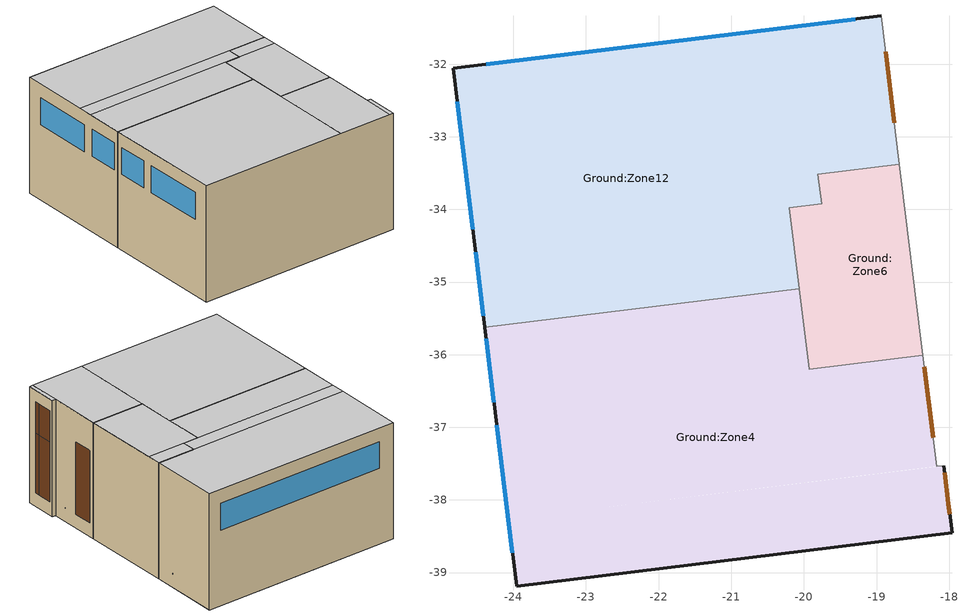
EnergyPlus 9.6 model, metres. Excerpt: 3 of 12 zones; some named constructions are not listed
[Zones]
Ground:Zone12
 floor adiabatic (insulated internal floor 39cm): -18.68,-33.38 -19.81,-33.51 -20.06,-31.47 -18.93,-31.34 z3.36; -19.76,-33.93 -20.2,-33.98 -20.5,-31.53 -20.06,-31.47 z3.36; -20.07,-35.09 -24.39,-35.62 -24.83,-32.06 -20.5,-31.53 z3.36
 wall outside (Mediumweight concrete wall exposed 25cm): -18.93,-31.34 -24.83,-32.06 -24.39,-35.62 z3.36:6.72
 wall to Ground:Zone6 (WC partition 12cm): -20.07,-35.09 -20.2,-33.98 -19.76,-33.93 -19.81,-33.51 -18.68,-33.38 z3.36:6.72
 wall to Ground:Zone10 (uninsulated internal masonary wall 20cm): -18.68,-33.38 -18.93,-31.34 z3.36:6.72
 wall to Ground:Zone4 (uninsulated internal masonary wall 20cm): -24.39,-35.62 -20.07,-35.09 z3.36:6.72
 window (Sgl Bronze 6mm - 1001): -19.29,-31.38 -24.37,-32 / -24.52,-34.59 -24.41,-35.46 / -24.77,-32.52 -24.56,-34.27 z5.55:6.33
 door inside (Metal door): -18.75,-32.81 -18.87,-31.83 z3.75:5.85
 ceiling adiabatic (insulated internal floor 39cm_Reversed): -24.39,-35.62 -20.07,-35.09 -20.2,-33.98 -24.53,-34.51 z6.72; -24.53,-34.51 -19.76,-33.93 -19.81,-33.51 -24.58,-34.1 z6.72; -24.58,-34.1 -18.68,-33.38 -18.93,-31.34 -24.83,-32.06 z6.72
Ground:Zone6
 floor adiabatic (insulated internal floor 39cm): -19.48,-36.15 -19.93,-36.2 -20.2,-33.98 -19.76,-33.93 z3.36; -18.36,-36.01 -19.48,-36.15 -19.81,-33.51 -18.68,-33.38 z3.36
 wall to Ground:Zone10 (uninsulated internal masonary wall 20cm_Rev): -18.36,-36.01 -18.68,-33.38 z3.36:6.72
 wall to Ground:Zone4 (WC partition 12cm_Rev): -20.07,-35.09 -19.93,-36.2 -18.36,-36.01 z3.36:6.72
 ceiling adiabatic (insulated internal floor 39cm_Reversed): -19.76,-33.93 -18.63,-33.79 -18.68,-33.38 -19.81,-33.51 z6.72; -19.93,-36.2 -18.36,-36.01 -18.63,-33.79 -20.2,-33.98 z6.72
Ground:Zone4
 floor adiabatic (insulated internal floor 39cm): -19.93,-36.2 -24.26,-36.73 -24.39,-35.62 -20.07,-35.09 z3.36; -18.17,-37.54 -24.07,-38.26 -24.26,-36.73 -18.36,-36.01 z3.36; -17.96,-38.45 -23.96,-39.19 -24.07,-38.26 -18.07,-37.53 z3.36
 wall outside (Mediumweight concrete wall exposed 25cm): -24.39,-35.62 -23.96,-39.19 -17.96,-38.45 -18.07,-37.53 z3.36:6.72
 wall to Ground:Zone10 (uninsulated internal masonary wall 20cm_Rev): -18.07,-37.53 -18.17,-37.54 -18.36,-36.01 z3.36:6.72
 window (Sgl Bronze 6mm - 1001): -24.23,-36.97 -24.01,-38.73 / -24.37,-35.78 -24.27,-36.66 z5.55:6.33
 door inside (Metal door_Rev): -18.22,-37.14 -18.34,-36.17 z3.75:5.85
 door (Mediumweight concrete wall pillars down 25cm): -17.99,-38.2 -18.01,-38.06 z5.49:6.39
 door (Mediumweight concrete wall pillars down 25cm WC): -17.99,-38.2 -18.01,-38.06 z3.75:5.49
 door (Mediumweight concrete wall white 25cm): -18.01,-38.05 -18.06,-37.63 z5.49:6.39
 door (Mediumweight concrete wall white 25cm WC): -18.01,-38.05 -18.06,-37.63 z3.75:5.49
 ceiling adiabatic (insulated internal floor 39cm_Reversed): -18.06,-38.46 -17.96,-38.45 -18.07,-37.53 -18.17,-37.54 z6.72; -19.63,-38.66 -18.06,-38.46 -18.36,-36.01 -19.93,-36.2 z6.72; -23.96,-39.19 -19.63,-38.66 -20.07,-35.09 -24.39,-35.62 z6.72
[SizingPeriod:DesignDay]
Winter Design Day in Untitled (01-01:31-12): Month=1; Day of Month=15; Day Type=WinterDesignDay; Maximum DryBulb Temperature=-2.5; Daily DryBulb Temperature Range=0; Humidity Condition Type=WetBulb; Wetbulb or DewPoint at Maximum DryBulb=-2.5; Barometric Pressure=101037; Wind Speed=0.5; Wind Direction=350; Rain Indicator=No; Snow Indicator=No; Daylight Saving Time Indicator=No; Sky Clearness=0
[WindowProperty:FrameAndDivider]
1: Frame Width=0.06; Frame Outside Projection=0; Frame Inside Projection=0; Frame Conductance=9.5; Ratio of FrameEdge Glass Conductance to CenterOfGlass Conductance=1; Frame Solar Absorptance=0.78; Frame Visible Absorptance=0.78; Frame Thermal Hemispherical Emissivity=0.9; Divider Type=DividedLite; Number of Horizontal Dividers=0; Number of Vertical Dividers=0; Outside Reveal Solar Absorptance=0.78; Inside Sill Depth=0.18; Inside Sill Solar Absorptance=0.78; Inside Reveal Depth=.18; Inside Reveal Solar Absorptance=0.78
[Schedule:Day:Hourly]
Summer Control Type Day Sch; Winter Control Type Day Sch: 4, 4, 4, 4, 4, 4, 4, 4, 4, 4, 4, 4, 4, 4, 4, 4, 4, 4, 4, 4, 4, 4, 4, 4
[Schedule:Day:Interval]
11; 11_0_1_1: No, 24:00, 0
11_100_30_30: No, 24:00, 100
[Schedule:Day:List]
1; 1_0_1_1: No, 60, 0, 0, 0, 0, 0, 0, 0, 0, 1, 1, 1, 1, 1, 1, 1, 1, 1, 1, 0, 0, 0, 0, 0, 0
1_100_30_30: No, 60, 100, 100, 100, 100, 100, 100, 100, 100, 30, 30, 30, 30, 30, 30, 30, 30, 30, 30, 100, 100, 100, 100, 100, 100
[Schedule:Week:Daily]
8:00 - 18:00 Mon - Sat_Jan; 8:00 - 18:00 Mon - Sat_Feb; 8:00 - 18:00 Mon - Sat_Mar; 8:00 - 18:00 Mon - Sat_Apr; 8:00 - 18:00 Mon - Sat_May; 8:00 - 18:00 Mon - Sat_Jun; 8:00 - 18:00 Mon - Sat_Jul; 8:00 - 18:00 Mon - Sat_Aug; 8:00 - 18:00 Mon - Sat_Sep; 8:00 - 18:00 Mon - Sat_Oct; 8:00 - 18:00 Mon - Sat_Nov; 8:00 - 18:00 Mon - Sat_Dec: 11, 1, 1, 1, 1, 1, 1, 11, 1, 11, 1, 1
Ground:Zone6 Cooling SP Sch_Jan; Ground:Zone6 Cooling SP Sch_Feb; Ground:Zone6 Cooling SP Sch_Mar; Ground:Zone6 Cooling SP Sch_Apr; Ground:Zone6 Cooling SP Sch_May; Ground:Zone6 Cooling SP Sch_Jun; Ground:Zone6 Cooling SP Sch_Jul; Ground:Zone6 Cooling SP Sch_Aug; Ground:Zone6 Cooling SP Sch_Sep; Ground:Zone6 Cooling SP Sch_Oct; Ground:Zone6 Cooling SP Sch_Nov; Ground:Zone6 Cooling SP Sch_Dec: 11_100_30_30, 1_100_30_30, 1_100_30_30, 1_100_30_30, 1_100_30_30, 1_100_30_30, 1_100_30_30, 11_100_30_30, 1_100_30_30, 11_100_30_30, 1_100_30_30, 1_100_30_30
Ground:Zone6 Cooling Availability Sch_Jan; Ground:Zone6 Cooling Availability Sch_Feb; Ground:Zone6 Cooling Availability Sch_Mar; Ground:Zone6 Cooling Availability Sch_Apr; Ground:Zone6 Cooling Availability Sch_May; Ground:Zone6 Cooling Availability Sch_Jun; Ground:Zone6 Cooling Availability Sch_Jul; Ground:Zone6 Cooling Availability Sch_Aug; Ground:Zone6 Cooling Availability Sch_Sep; Ground:Zone6 Cooling Availability Sch_Oct; Ground:Zone6 Cooling Availability Sch_Nov; Ground:Zone6 Cooling Availability Sch_Dec: 11_0_1_1, 1_0_1_1, 1_0_1_1, 1_0_1_1, 1_0_1_1, 1_0_1_1, 1_0_1_1, 11_0_1_1, 1_0_1_1, 11_0_1_1, 1_0_1_1, 1_0_1_1
[Schedule:Year]
8:00 - 18:00 Mon - Sat: 8:00 - 18:00 Mon - Sat_Jan, 1, 1, 1, 31, 8:00 - 18:00 Mon - Sat_Feb, 2, 1, 2, 28, 8:00 - 18:00 Mon - Sat_Mar, 3, 1, 3, 31, 8:00 - 18:00 Mon - Sat_Apr, 4, 1, 4, 30, 8:00 - 18:00 Mon - Sat_May, 5, 1, 5, 31, 8:00 - 18:00 Mon - Sat_Jun, 6, 1, 6, 30, 8:00 - 18:00 Mon - Sat_Jul, 7, 1, 7, 31, 8:00 - 18:00 Mon - Sat_Aug, 8, 1, 8, 31, 8:00 - 18:00 Mon - Sat_Sep, 9, 1, 9, 30, 8:00 - 18:00 Mon - Sat_Oct, 10, 1, 10, 31, 8:00 - 18:00 Mon - Sat_Nov, 11, 1, 11, 30, 8:00 - 18:00 Mon - Sat_Dec, 12, 1, 12, 31
Ground:Zone6 Cooling SP Sch: Ground:Zone6 Cooling SP Sch_Jan, 1, 1, 1, 31, Ground:Zone6 Cooling SP Sch_Feb, 2, 1, 2, 28, Ground:Zone6 Cooling SP Sch_Mar, 3, 1, 3, 31, Ground:Zone6 Cooling SP Sch_Apr, 4, 1, 4, 30, Ground:Zone6 Cooling SP Sch_May, 5, 1, 5, 31, Ground:Zone6 Cooling SP Sch_Jun, 6, 1, 6, 30, Ground:Zone6 Cooling SP Sch_Jul, 7, 1, 7, 31, Ground:Zone6 Cooling SP Sch_Aug, 8, 1, 8, 31, Ground:Zone6 Cooling SP Sch_Sep, 9, 1, 9, 30, Ground:Zone6 Cooling SP Sch_Oct, 10, 1, 10, 31, Ground:Zone6 Cooling SP Sch_Nov, 11, 1, 11, 30, Ground:Zone6 Cooling SP Sch_Dec, 12, 1, 12, 31
Ground:Zone6 Cooling Availability Sch: Ground:Zone6 Cooling Availability Sch_Jan, 1, 1, 1, 31, Ground:Zone6 Cooling Availability Sch_Feb, 2, 1, 2, 28, Ground:Zone6 Cooling Availability Sch_Mar, 3, 1, 3, 31, Ground:Zone6 Cooling Availability Sch_Apr, 4, 1, 4, 30, Ground:Zone6 Cooling Availability Sch_May, 5, 1, 5, 31, Ground:Zone6 Cooling Availability Sch_Jun, 6, 1, 6, 30, Ground:Zone6 Cooling Availability Sch_Jul, 7, 1, 7, 31, Ground:Zone6 Cooling Availability Sch_Aug, 8, 1, 8, 31, Ground:Zone6 Cooling Availability Sch_Sep, 9, 1, 9, 30, Ground:Zone6 Cooling Availability Sch_Oct, 10, 1, 10, 31, Ground:Zone6 Cooling Availability Sch_Nov, 11, 1, 11, 30, Ground:Zone6 Cooling Availability Sch_Dec, 12, 1, 12, 31
[Schedule:Compact]
Off 24/7; Ground:Zone6 Heating Availability Sch: Through: 12/31, For: AllDays, Until: 24:00, 0
D1_Edu_Circulation_Light: Through: 09 Jan, For: AllDays, Until: 09:00, 0, Until: 16:00, 1, Until: 24:00, 0, Through: 13 Feb, For: Weekdays SummerDesignDay, Until: 07:00, 0, Until: 19:00, 1, Until: 24:00, 0, For: Weekends, Until: 09:00, 0, Until: 16:00, 1, Until: 24:00, 0, For: Holidays, Until: 09:00, 0, Until: 16:00, 1, Until: 24:00, 0, For: WinterDesignDay AllOtherDays, Until: 24:00, 0, Through: 20 Feb, For: AllDays, Until: 09:00, 0, Until: 16:00, 1, Until: 24:00, 0, Through: 20 Mar, For: Weekdays SummerDesignDay, Until: 07:00, 0, Until: 19:00, 1, Until: 24:00, 0, For: Weekends, Until: 09:00, 0, Until: 16:00, 1, Until: 24:00, 0, For: Holidays, Until: 09:00, 0, Until: 16:00, 1, Until: 24:00, 0, For: WinterDesignDay AllOtherDays, Until: 24:00, 0, Through: 03 Apr, For: AllDays, Until: 09:00, 0, Until: 16:00, 1, Until: 24:00, 0, Through: 29 May, For: Weekdays SummerDesignDay, Until: 07:00, 0, Until: 19:00, 1, Until: 24:00, 0, For: Weekends, Until: 09:00, 0, Until: 16:00, 1, Until: 24:00, 0, For: Holidays, Until: 09:00, 0, Until: 16:00, 1, Until: 24:00, 0, For: WinterDesignDay AllOtherDays, Until: 24:00, 0, Through: 05 Jun, For: AllDays, Until: 09:00, 0, Until: 16:00, 1, Until: 24:00, 0, Through: 24 Jul, For: Weekdays SummerDesignDay, Until: 07:00, 0, Until: 19:00, 1, Until: 24:00, 0, For: Weekends, Until: 09:00, 0, Until: 16:00, 1, Until: 24:00, 0, For: Holidays, Until: 09:00, 0, Until: 16:00, 1, Until: 24:00, 0, For: WinterDesignDay AllOtherDays, Until: 24:00, 0, Through: 04 Sep, For: AllDays, Until: 09:00, 0, Until: 16:00, 1, Until: 24:00, 0, Through: 23 Oct, For: Weekdays SummerDesignDay, Until: 07:00, 0, Until: 19:00, 1, Until: 24:00, 0, For: Weekends, Until: 09:00, 0, Until: 16:00, 1, Until: 24:00, 0, For: Holidays, Until: 09:00, 0, Until: 16:00, 1, Until: 24:00, 0, For: WinterDesignDay AllOtherDays, Until: 24:00, 0, Through: 30 Oct, For: AllDays, Until: 09:00, 0, Until: 16:00, 1, Until: 24:00, 0, Through: 22 Dec, For: Weekdays SummerDesignDay, Until: 07:00, 0, Until: 19:00, 1, Until: 24:00, 0, For: Weekends, Until: 09:00, 0, Until: 16:00, 1, Until: 24:00, 0, For: Holidays, Until: 09:00, 0, Until: 16:00, 1, Until: 24:00, 0, For: WinterDesignDay AllOtherDays, Until: 24:00, 0, Through: 31 Dec, For: AllDays, Until: 09:00, 0, Until: 16:00, 1, Until: 24:00, 0
Ground:Zone12 Heating Setpoint Schedule; Ground:Zone4 Heating Setpoint Schedule: Through: 09 Jan, For: AllDays, Until: 07:00, 17.5, Until: 16:00, 20, Until: 24:00, 17.5, Through: 13 Feb, For: Weekdays SummerDesignDay, Until: 05:00, 17.5, Until: 19:00, 20, Until: 24:00, 17.5, For: WinterDesignDay, Until: 24:00, 20, For: Weekends, Until: 07:00, 17.5, Until: 16:00, 20, Until: 24:00, 17.5, For: Holidays, Until: 07:00, 17.5, Until: 16:00, 20, Until: 24:00, 17.5, For: AllOtherDays, Until: 24:00, -50, Through: 20 Feb, For: AllDays, Until: 07:00, 17.5, Until: 16:00, 20, Until: 24:00, 17.5, Through: 20 Mar, For: Weekdays SummerDesignDay, Until: 05:00, 17.5, Until: 19:00, 20, Until: 24:00, 17.5, For: WinterDesignDay, Until: 24:00, 20, For: Weekends, Until: 07:00, 17.5, Until: 16:00, 20, Until: 24:00, 17.5, For: Holidays, Until: 07:00, 17.5, Until: 16:00, 20, Until: 24:00, 17.5, For: AllOtherDays, Until: 24:00, -50, Through: 03 Apr, For: AllDays, Until: 07:00, 17.5, Until: 16:00, 20, Until: 24:00, 17.5, Through: 29 May, For: Weekdays SummerDesignDay, Until: 05:00, 17.5, Until: 19:00, 20, Until: 24:00, 17.5, For: WinterDesignDay, Until: 24:00, 20, For: Weekends, Until: 07:00, 17.5, Until: 16:00, 20, Until: 24:00, 17.5, For: Holidays, Until: 07:00, 17.5, Until: 16:00, 20, Until: 24:00, 17.5, For: AllOtherDays, Until: 24:00, -50, Through: 05 Jun, For: AllDays, Until: 07:00, 17.5, Until: 16:00, 20, Until: 24:00, 17.5, Through: 24 Jul, For: Weekdays SummerDesignDay, Until: 05:00, 17.5, Until: 19:00, 20, Until: 24:00, 17.5, For: WinterDesignDay, Until: 24:00, 20, For: Weekends, Until: 07:00, 17.5, Until: 16:00, 20, Until: 24:00, 17.5, For: Holidays, Until: 07:00, 17.5, Until: 16:00, 20, Until: 24:00, 17.5, For: AllOtherDays, Until: 24:00, -50, Through: 04 Sep, For: AllDays, Until: 07:00, 17.5, Until: 16:00, 20, Until: 24:00, 17.5, Through: 23 Oct, For: Weekdays SummerDesignDay, Until: 05:00, 17.5, Until: 19:00, 20, Until: 24:00, 17.5, For: WinterDesignDay, Until: 24:00, 20, For: Weekends, Until: 07:00, 17.5, Until: 16:00, 20, Until: 24:00, 17.5, For: Holidays, Until: 07:00, 17.5, Until: 16:00, 20, Until: 24:00, 17.5, For: AllOtherDays, Until: 24:00, -50, Through: 30 Oct, For: AllDays, Until: 07:00, 17.5, Until: 16:00, 20, Until: 24:00, 17.5, Through: 22 Dec, For: Weekdays SummerDesignDay, Until: 05:00, 17.5, Until: 19:00, 20, Until: 24:00, 17.5, For: WinterDesignDay, Until: 24:00, 20, For: Weekends, Until: 07:00, 17.5, Until: 16:00, 20, Until: 24:00, 17.5, For: Holidays, Until: 07:00, 17.5, Until: 16:00, 20, Until: 24:00, 17.5, For: AllOtherDays, Until: 24:00, -50, Through: 31 Dec, For: AllDays, Until: 07:00, 17.5, Until: 16:00, 20, Until: 24:00, 17.5
Ground:Zone12 Heating Availability Sch; Ground:Zone4 Heating Availability Sch: Through: 09 Jan, For: AllDays, Until: 07:00, 1, Until: 16:00, 1, Until: 24:00, 1, Through: 13 Feb, For: Weekdays SummerDesignDay, Until: 05:00, 1, Until: 19:00, 1, Until: 24:00, 1, For: WinterDesignDay, Until: 24:00, 1, For: Weekends, Until: 07:00, 1, Until: 16:00, 1, Until: 24:00, 1, For: Holidays, Until: 07:00, 1, Until: 16:00, 1, Until: 24:00, 1, For: AllOtherDays, Until: 24:00, 0, Through: 20 Feb, For: AllDays, Until: 07:00, 1, Until: 16:00, 1, Until: 24:00, 1, Through: 20 Mar, For: Weekdays SummerDesignDay, Until: 05:00, 1, Until: 19:00, 1, Until: 24:00, 1, For: WinterDesignDay, Until: 24:00, 1, For: Weekends, Until: 07:00, 1, Until: 16:00, 1, Until: 24:00, 1, For: Holidays, Until: 07:00, 1, Until: 16:00, 1, Until: 24:00, 1, For: AllOtherDays, Until: 24:00, 0, Through: 03 Apr, For: AllDays, Until: 07:00, 1, Until: 16:00, 1, Until: 24:00, 1, Through: 29 May, For: Weekdays SummerDesignDay, Until: 05:00, 1, Until: 19:00, 1, Until: 24:00, 1, For: WinterDesignDay, Until: 24:00, 1, For: Weekends, Until: 07:00, 1, Until: 16:00, 1, Until: 24:00, 1, For: Holidays, Until: 07:00, 1, Until: 16:00, 1, Until: 24:00, 1, For: AllOtherDays, Until: 24:00, 0, Through: 05 Jun, For: AllDays, Until: 07:00, 1, Until: 16:00, 1, Until: 24:00, 1, Through: 24 Jul, For: Weekdays SummerDesignDay, Until: 05:00, 1, Until: 19:00, 1, Until: 24:00, 1, For: WinterDesignDay, Until: 24:00, 1, For: Weekends, Until: 07:00, 1, Until: 16:00, 1, Until: 24:00, 1, For: Holidays, Until: 07:00, 1, Until: 16:00, 1, Until: 24:00, 1, For: AllOtherDays, Until: 24:00, 0, Through: 04 Sep, For: AllDays, Until: 07:00, 1, Until: 16:00, 1, Until: 24:00, 1, Through: 23 Oct, For: Weekdays SummerDesignDay, Until: 05:00, 1, Until: 19:00, 1, Until: 24:00, 1, For: WinterDesignDay, Until: 24:00, 1, For: Weekends, Until: 07:00, 1, Until: 16:00, 1, Until: 24:00, 1, For: Holidays, Until: 07:00, 1, Until: 16:00, 1, Until: 24:00, 1, For: AllOtherDays, Until: 24:00, 0, Through: 30 Oct, For: AllDays, Until: 07:00, 1, Until: 16:00, 1, Until: 24:00, 1, Through: 22 Dec, For: Weekdays SummerDesignDay, Until: 05:00, 1, Until: 19:00, 1, Until: 24:00, 1, For: WinterDesignDay, Until: 24:00, 1, For: Weekends, Until: 07:00, 1, Until: 16:00, 1, Until: 24:00, 1, For: Holidays, Until: 07:00, 1, Until: 16:00, 1, Until: 24:00, 1, For: AllOtherDays, Until: 24:00, 0, Through: 31 Dec, For: AllDays, Until: 07:00, 1, Until: 16:00, 1, Until: 24:00, 1
Ground:Zone12 Cooling SP Sch; Ground:Zone10 Cooling SP Sch; Ground:Zone5 Cooling SP Sch; Ground:Zone4 Cooling SP Sch: Through: 09 Jan, For: AllDays, Until: 07:00, 100, Until: 16:00, 26, Until: 24:00, 100, Through: 13 Feb, For: Weekdays SummerDesignDay, Until: 05:00, 100, Until: 19:00, 26, Until: 24:00, 100, For: Weekends, Until: 07:00, 100, Until: 16:00, 26, Until: 24:00, 100, For: Holidays, Until: 07:00, 100, Until: 16:00, 26, Until: 24:00, 100, For: WinterDesignDay AllOtherDays, Until: 24:00, 100, Through: 20 Feb, For: AllDays, Until: 07:00, 100, Until: 16:00, 26, Until: 24:00, 100, Through: 20 Mar, For: Weekdays SummerDesignDay, Until: 05:00, 100, Until: 19:00, 26, Until: 24:00, 100, For: Weekends, Until: 07:00, 100, Until: 16:00, 26, Until: 24:00, 100, For: Holidays, Until: 07:00, 100, Until: 16:00, 26, Until: 24:00, 100, For: WinterDesignDay AllOtherDays, Until: 24:00, 100, Through: 03 Apr, For: AllDays, Until: 07:00, 100, Until: 16:00, 26, Until: 24:00, 100, Through: 29 May, For: Weekdays SummerDesignDay, Until: 05:00, 100, Until: 19:00, 26, Until: 24:00, 100, For: Weekends, Until: 07:00, 100, Until: 16:00, 26, Until: 24:00, 100, For: Holidays, Until: 07:00, 100, Until: 16:00, 26, Until: 24:00, 100, For: WinterDesignDay AllOtherDays, Until: 24:00, 100, Through: 05 Jun, For: AllDays, Until: 07:00, 100, Until: 16:00, 26, Until: 24:00, 100, Through: 24 Jul, For: Weekdays SummerDesignDay, Until: 05:00, 100, Until: 19:00, 26, Until: 24:00, 100, For: Weekends, Until: 07:00, 100, Until: 16:00, 26, Until: 24:00, 100, For: Holidays, Until: 07:00, 100, Until: 16:00, 26, Until: 24:00, 100, For: WinterDesignDay AllOtherDays, Until: 24:00, 100, Through: 04 Sep, For: AllDays, Until: 07:00, 100, Until: 16:00, 26, Until: 24:00, 100, Through: 23 Oct, For: Weekdays SummerDesignDay, Until: 05:00, 100, Until: 19:00, 26, Until: 24:00, 100, For: Weekends, Until: 07:00, 100, Until: 16:00, 26, Until: 24:00, 100, For: Holidays, Until: 07:00, 100, Until: 16:00, 26, Until: 24:00, 100, For: WinterDesignDay AllOtherDays, Until: 24:00, 100, Through: 30 Oct, For: AllDays, Until: 07:00, 100, Until: 16:00, 26, Until: 24:00, 100, Through: 22 Dec, For: Weekdays SummerDesignDay, Until: 05:00, 100, Until: 19:00, 26, Until: 24:00, 100, For: Weekends, Until: 07:00, 100, Until: 16:00, 26, Until: 24:00, 100, For: Holidays, Until: 07:00, 100, Until: 16:00, 26, Until: 24:00, 100, For: WinterDesignDay AllOtherDays, Until: 24:00, 100, Through: 31 Dec, For: AllDays, Until: 07:00, 100, Until: 16:00, 26, Until: 24:00, 100
Ground:Zone12 Cooling Availability Sch; Ground:Zone10 Cooling Availability Sch; Ground:Zone4 Cooling Availability Sch: Through: 09 Jan, For: AllDays, Until: 07:00, 0, Until: 16:00, 1, Until: 24:00, 0, Through: 13 Feb, For: Weekdays SummerDesignDay, Until: 05:00, 0, Until: 19:00, 1, Until: 24:00, 0, For: Weekends, Until: 07:00, 0, Until: 16:00, 1, Until: 24:00, 0, For: Holidays, Until: 07:00, 0, Until: 16:00, 1, Until: 24:00, 0, For: WinterDesignDay AllOtherDays, Until: 24:00, 0, Through: 20 Feb, For: AllDays, Until: 07:00, 0, Until: 16:00, 1, Until: 24:00, 0, Through: 20 Mar, For: Weekdays SummerDesignDay, Until: 05:00, 0, Until: 19:00, 1, Until: 24:00, 0, For: Weekends, Until: 07:00, 0, Until: 16:00, 1, Until: 24:00, 0, For: Holidays, Until: 07:00, 0, Until: 16:00, 1, Until: 24:00, 0, For: WinterDesignDay AllOtherDays, Until: 24:00, 0, Through: 03 Apr, For: AllDays, Until: 07:00, 0, Until: 16:00, 1, Until: 24:00, 0, Through: 29 May, For: Weekdays SummerDesignDay, Until: 05:00, 0, Until: 19:00, 1, Until: 24:00, 0, For: Weekends, Until: 07:00, 0, Until: 16:00, 1, Until: 24:00, 0, For: Holidays, Until: 07:00, 0, Until: 16:00, 1, Until: 24:00, 0, For: WinterDesignDay AllOtherDays, Until: 24:00, 0, Through: 05 Jun, For: AllDays, Until: 07:00, 0, Until: 16:00, 1, Until: 24:00, 0, Through: 24 Jul, For: Weekdays SummerDesignDay, Until: 05:00, 0, Until: 19:00, 1, Until: 24:00, 0, For: Weekends, Until: 07:00, 0, Until: 16:00, 1, Until: 24:00, 0, For: Holidays, Until: 07:00, 0, Until: 16:00, 1, Until: 24:00, 0, For: WinterDesignDay AllOtherDays, Until: 24:00, 0, Through: 04 Sep, For: AllDays, Until: 07:00, 0, Until: 16:00, 1, Until: 24:00, 0, Through: 23 Oct, For: Weekdays SummerDesignDay, Until: 05:00, 0, Until: 19:00, 1, Until: 24:00, 0, For: Weekends, Until: 07:00, 0, Until: 16:00, 1, Until: 24:00, 0, For: Holidays, Until: 07:00, 0, Until: 16:00, 1, Until: 24:00, 0, For: WinterDesignDay AllOtherDays, Until: 24:00, 0, Through: 30 Oct, For: AllDays, Until: 07:00, 0, Until: 16:00, 1, Until: 24:00, 0, Through: 22 Dec, For: Weekdays SummerDesignDay, Until: 05:00, 0, Until: 19:00, 1, Until: 24:00, 0, For: Weekends, Until: 07:00, 0, Until: 16:00, 1, Until: 24:00, 0, For: Holidays, Until: 07:00, 0, Until: 16:00, 1, Until: 24:00, 0, For: WinterDesignDay AllOtherDays, Until: 24:00, 0, Through: 31 Dec, For: AllDays, Until: 07:00, 0, Until: 16:00, 1, Until: 24:00, 0
Ground:Zone6 Heating Setpoint Schedule; Ground:Zone5 Heating Setpoint Schedule; Ground:Zone1 Heating Setpoint Schedule: Through: 12/31, For: AllDays, Until: 24:00, -50
Ground:Zone10 Heating Setpoint Schedule: Through: 09 Jan, For: AllDays, Until: 07:00, 17.5, Until: 16:00, 20, Until: 24:00, 17.5, Through: 13 Feb, For: Weekdays SummerDesignDay, Until: 05:00, 17.5, Until: 19:00, 20, Until: 24:00, 17.5, For: WinterDesignDay, Until: 24:00, 20, For: Weekends, Until: 07:00, 17.5, Until: 17:00, 20, Until: 24:00, 17.5, For: Holidays, Until: 07:00, 17.5, Until: 16:00, 20, Until: 24:00, 17.5, For: AllOtherDays, Until: 24:00, -50, Through: 20 Feb, For: AllDays, Until: 07:00, 17.5, Until: 16:00, 20, Until: 24:00, 17.5, Through: 20 Mar, For: Weekdays SummerDesignDay, Until: 05:00, 17.5, Until: 19:00, 20, Until: 24:00, 17.5, For: WinterDesignDay, Until: 24:00, 20, For: Weekends, Until: 07:00, 17.5, Until: 17:00, 20, Until: 24:00, 17.5, For: Holidays, Until: 07:00, 17.5, Until: 16:00, 20, Until: 24:00, 17.5, For: AllOtherDays, Until: 24:00, -50, Through: 03 Apr, For: AllDays, Until: 07:00, 17.5, Until: 16:00, 20, Until: 24:00, 17.5, Through: 29 May, For: Weekdays SummerDesignDay, Until: 05:00, 17.5, Until: 19:00, 20, Until: 24:00, 17.5, For: WinterDesignDay, Until: 24:00, 20, For: Weekends, Until: 07:00, 17.5, Until: 17:00, 20, Until: 24:00, 17.5, For: Holidays, Until: 07:00, 17.5, Until: 16:00, 20, Until: 24:00, 17.5, For: AllOtherDays, Until: 24:00, -50, Through: 05 Jun, For: AllDays, Until: 07:00, 17.5, Until: 16:00, 20, Until: 24:00, 17.5, Through: 24 Jul, For: Weekdays SummerDesignDay, Until: 05:00, 17.5, Until: 19:00, 20, Until: 24:00, 17.5, For: WinterDesignDay, Until: 24:00, 20, For: Weekends, Until: 07:00, 17.5, Until: 17:00, 20, Until: 24:00, 17.5, For: Holidays, Until: 07:00, 17.5, Until: 16:00, 20, Until: 24:00, 17.5, For: AllOtherDays, Until: 24:00, -50, Through: 04 Sep, For: AllDays, Until: 07:00, 17.5, Until: 16:00, 20, Until: 24:00, 17.5, Through: 23 Oct, For: Weekdays SummerDesignDay, Until: 05:00, 17.5, Until: 19:00, 20, Until: 24:00, 17.5, For: WinterDesignDay, Until: 24:00, 20, For: Weekends, Until: 07:00, 17.5, Until: 17:00, 20, Until: 24:00, 17.5, For: Holidays, Until: 07:00, 17.5, Until: 16:00, 20, Until: 24:00, 17.5, For: AllOtherDays, Until: 24:00, -50, Through: 30 Oct, For: AllDays, Until: 07:00, 17.5, Until: 16:00, 20, Until: 24:00, 17.5, Through: 22 Dec, For: Weekdays SummerDesignDay, Until: 05:00, 17.5, Until: 19:00, 20, Until: 24:00, 17.5, For: WinterDesignDay, Until: 24:00, 20, For: Weekends, Until: 07:00, 17.5, Until: 17:00, 20, Until: 24:00, 17.5, For: Holidays, Until: 07:00, 17.5, Until: 16:00, 20, Until: 24:00, 17.5, For: AllOtherDays, Until: 24:00, -50, Through: 31 Dec, For: AllDays, Until: 07:00, 17.5, Until: 16:00, 20, Until: 24:00, 17.5
Ground:Zone10 Heating Availability Sch: Through: 09 Jan, For: AllDays, Until: 07:00, 1, Until: 16:00, 1, Until: 24:00, 1, Through: 13 Feb, For: Weekdays SummerDesignDay, Until: 05:00, 1, Until: 19:00, 1, Until: 24:00, 1, For: WinterDesignDay, Until: 24:00, 1, For: Weekends, Until: 07:00, 1, Until: 17:00, 1, Until: 24:00, 1, For: Holidays, Until: 07:00, 1, Until: 16:00, 1, Until: 24:00, 1, For: AllOtherDays, Until: 24:00, 0, Through: 20 Feb, For: AllDays, Until: 07:00, 1, Until: 16:00, 1, Until: 24:00, 1, Through: 20 Mar, For: Weekdays SummerDesignDay, Until: 05:00, 1, Until: 19:00, 1, Until: 24:00, 1, For: WinterDesignDay, Until: 24:00, 1, For: Weekends, Until: 07:00, 1, Until: 17:00, 1, Until: 24:00, 1, For: Holidays, Until: 07:00, 1, Until: 16:00, 1, Until: 24:00, 1, For: AllOtherDays, Until: 24:00, 0, Through: 03 Apr, For: AllDays, Until: 07:00, 1, Until: 16:00, 1, Until: 24:00, 1, Through: 29 May, For: Weekdays SummerDesignDay, Until: 05:00, 1, Until: 19:00, 1, Until: 24:00, 1, For: WinterDesignDay, Until: 24:00, 1, For: Weekends, Until: 07:00, 1, Until: 17:00, 1, Until: 24:00, 1, For: Holidays, Until: 07:00, 1, Until: 16:00, 1, Until: 24:00, 1, For: AllOtherDays, Until: 24:00, 0, Through: 05 Jun, For: AllDays, Until: 07:00, 1, Until: 16:00, 1, Until: 24:00, 1, Through: 24 Jul, For: Weekdays SummerDesignDay, Until: 05:00, 1, Until: 19:00, 1, Until: 24:00, 1, For: WinterDesignDay, Until: 24:00, 1, For: Weekends, Until: 07:00, 1, Until: 17:00, 1, Until: 24:00, 1, For: Holidays, Until: 07:00, 1, Until: 16:00, 1, Until: 24:00, 1, For: AllOtherDays, Until: 24:00, 0, Through: 04 Sep, For: AllDays, Until: 07:00, 1, Until: 16:00, 1, Until: 24:00, 1, Through: 23 Oct, For: Weekdays SummerDesignDay, Until: 05:00, 1, Until: 19:00, 1, Until: 24:00, 1, For: WinterDesignDay, Until: 24:00, 1, For: Weekends, Until: 07:00, 1, Until: 17:00, 1, Until: 24:00, 1, For: Holidays, Until: 07:00, 1, Until: 16:00, 1, Until: 24:00, 1, For: AllOtherDays, Until: 24:00, 0, Through: 30 Oct, For: AllDays, Until: 07:00, 1, Until: 16:00, 1, Until: 24:00, 1, Through: 22 Dec, For: Weekdays SummerDesignDay, Until: 05:00, 1, Until: 19:00, 1, Until: 24:00, 1, For: WinterDesignDay, Until: 24:00, 1, For: Weekends, Until: 07:00, 1, Until: 17:00, 1, Until: 24:00, 1, For: Holidays, Until: 07:00, 1, Until: 16:00, 1, Until: 24:00, 1, For: AllOtherDays, Until: 24:00, 0, Through: 31 Dec, For: AllDays, Until: 07:00, 1, Until: 16:00, 1, Until: 24:00, 1
Ground:Zone2 Heating Setpoint Schedule; Ground:Zone7 Heating Setpoint Schedule; Ground:Zone8 Heating Setpoint Schedule; Ground:Zone9 Heating Setpoint Schedule; Ground:Zone11 Heating Setpoint Schedule; Ground:Zone3 Heating Setpoint Schedule: Through: 09 Jan, For: AllDays, Until: 24:00, 17.5, Through: 13 Feb, For: Weekdays SummerDesignDay, Until: 05:00, 17.5, Until: 18:00, 20, Until: 24:00, 17.5, For: WinterDesignDay, Until: 24:00, 20, For: Weekends, Until: 24:00, 17.5, For: Holidays, Until: 24:00, 17.5, For: AllOtherDays, Until: 24:00, -50, Through: 20 Feb, For: AllDays, Until: 24:00, 17.5, Through: 20 Mar, For: Weekdays SummerDesignDay, Until: 05:00, 17.5, Until: 18:00, 20, Until: 24:00, 17.5, For: WinterDesignDay, Until: 24:00, 20, For: Weekends, Until: 24:00, 17.5, For: Holidays, Until: 24:00, 17.5, For: AllOtherDays, Until: 24:00, -50, Through: 03 Apr, For: AllDays, Until: 24:00, 17.5, Through: 29 May, For: Weekdays SummerDesignDay, Until: 05:00, 17.5, Until: 18:00, 20, Until: 24:00, 17.5, For: WinterDesignDay, Until: 24:00, 20, For: Weekends, Until: 24:00, 17.5, For: Holidays, Until: 24:00, 17.5, For: AllOtherDays, Until: 24:00, -50, Through: 05 Jun, For: AllDays, Until: 24:00, 17.5, Through: 24 Jul, For: Weekdays SummerDesignDay, Until: 05:00, 17.5, Until: 18:00, 20, Until: 24:00, 17.5, For: WinterDesignDay, Until: 24:00, 20, For: Weekends, Until: 24:00, 17.5, For: Holidays, Until: 24:00, 17.5, For: AllOtherDays, Until: 24:00, -50, Through: 04 Sep, For: AllDays, Until: 24:00, 17.5, Through: 23 Oct, For: Weekdays SummerDesignDay, Until: 05:00, 17.5, Until: 18:00, 20, Until: 24:00, 17.5, For: WinterDesignDay, Until: 24:00, 20, For: Weekends, Until: 24:00, 17.5, For: Holidays, Until: 24:00, 17.5, For: AllOtherDays, Until: 24:00, -50, Through: 30 Oct, For: AllDays, Until: 24:00, 17.5, Through: 22 Dec, For: Weekdays SummerDesignDay, Until: 05:00, 17.5, Until: 18:00, 20, Until: 24:00, 17.5, For: WinterDesignDay, Until: 24:00, 20, For: Weekends, Until: 24:00, 17.5, For: Holidays, Until: 24:00, 17.5, For: AllOtherDays, Until: 24:00, -50, Through: 31 Dec, For: AllDays, Until: 24:00, 17.5
Ground:Zone2 Heating Availability Sch; Ground:Zone7 Heating Availability Sch: Through: 09 Jan, For: AllDays, Until: 24:00, 1, Through: 13 Feb, For: Weekdays SummerDesignDay, Until: 05:00, 1, Until: 18:00, 1, Until: 24:00, 1, For: WinterDesignDay, Until: 24:00, 1, For: Weekends, Until: 24:00, 1, For: Holidays, Until: 24:00, 1, For: AllOtherDays, Until: 24:00, 0, Through: 20 Feb, For: AllDays, Until: 24:00, 1, Through: 20 Mar, For: Weekdays SummerDesignDay, Until: 05:00, 1, Until: 18:00, 1, Until: 24:00, 1, For: WinterDesignDay, Until: 24:00, 1, For: Weekends, Until: 24:00, 1, For: Holidays, Until: 24:00, 1, For: AllOtherDays, Until: 24:00, 0, Through: 03 Apr, For: AllDays, Until: 24:00, 1, Through: 29 May, For: Weekdays SummerDesignDay, Until: 05:00, 1, Until: 18:00, 1, Until: 24:00, 1, For: WinterDesignDay, Until: 24:00, 1, For: Weekends, Until: 24:00, 1, For: Holidays, Until: 24:00, 1, For: AllOtherDays, Until: 24:00, 0, Through: 05 Jun, For: AllDays, Until: 24:00, 1, Through: 24 Jul, For: Weekdays SummerDesignDay, Until: 05:00, 1, Until: 18:00, 1, Until: 24:00, 1, For: WinterDesignDay, Until: 24:00, 1, For: Weekends, Until: 24:00, 1, For: Holidays, Until: 24:00, 1, For: AllOtherDays, Until: 24:00, 0, Through: 04 Sep, For: AllDays, Until: 24:00, 1, Through: 23 Oct, For: Weekdays SummerDesignDay, Until: 05:00, 1, Until: 18:00, 1, Until: 24:00, 1, For: WinterDesignDay, Until: 24:00, 1, For: Weekends, Until: 24:00, 1, For: Holidays, Until: 24:00, 1, For: AllOtherDays, Until: 24:00, 0, Through: 30 Oct, For: AllDays, Until: 24:00, 1, Through: 22 Dec, For: Weekdays SummerDesignDay, Until: 05:00, 1, Until: 18:00, 1, Until: 24:00, 1, For: WinterDesignDay, Until: 24:00, 1, For: Weekends, Until: 24:00, 1, For: Holidays, Until: 24:00, 1, For: AllOtherDays, Until: 24:00, 0, Through: 31 Dec, For: AllDays, Until: 24:00, 1
Ground:Zone2 Cooling SP Sch; Ground:Zone7 Cooling SP Sch; Ground:Zone8 Cooling SP Sch; Ground:Zone9 Cooling SP Sch; Ground:Zone11 Cooling SP Sch; Ground:Zone3 Cooling SP Sch: Through: 09 Jan, For: AllDays, Until: 24:00, 100, Through: 13 Feb, For: Weekdays SummerDesignDay, Until: 05:00, 100, Until: 18:00, 26, Until: 24:00, 100, For: Weekends, Until: 24:00, 100, For: Holidays, Until: 24:00, 100, For: WinterDesignDay AllOtherDays, Until: 24:00, 100, Through: 20 Feb, For: AllDays, Until: 24:00, 100, Through: 20 Mar, For: Weekdays SummerDesignDay, Until: 05:00, 100, Until: 18:00, 26, Until: 24:00, 100, For: Weekends, Until: 24:00, 100, For: Holidays, Until: 24:00, 100, For: WinterDesignDay AllOtherDays, Until: 24:00, 100, Through: 03 Apr, For: AllDays, Until: 24:00, 100, Through: 29 May, For: Weekdays SummerDesignDay, Until: 05:00, 100, Until: 18:00, 26, Until: 24:00, 100, For: Weekends, Until: 24:00, 100, For: Holidays, Until: 24:00, 100, For: WinterDesignDay AllOtherDays, Until: 24:00, 100, Through: 05 Jun, For: AllDays, Until: 24:00, 100, Through: 24 Jul, For: Weekdays SummerDesignDay, Until: 05:00, 100, Until: 18:00, 26, Until: 24:00, 100, For: Weekends, Until: 24:00, 100, For: Holidays, Until: 24:00, 100, For: WinterDesignDay AllOtherDays, Until: 24:00, 100, Through: 04 Sep, For: AllDays, Until: 24:00, 100, Through: 23 Oct, For: Weekdays SummerDesignDay, Until: 05:00, 100, Until: 18:00, 26, Until: 24:00, 100, For: Weekends, Until: 24:00, 100, For: Holidays, Until: 24:00, 100, For: WinterDesignDay AllOtherDays, Until: 24:00, 100, Through: 30 Oct, For: AllDays, Until: 24:00, 100, Through: 22 Dec, For: Weekdays SummerDesignDay, Until: 05:00, 100, Until: 18:00, 26, Until: 24:00, 100, For: Weekends, Until: 24:00, 100, For: Holidays, Until: 24:00, 100, For: WinterDesignDay AllOtherDays, Until: 24:00, 100, Through: 31 Dec, For: AllDays, Until: 24:00, 100
Ground:Zone2 Cooling Availability Sch; Ground:Zone7 Cooling Availability Sch: Through: 09 Jan, For: AllDays, Until: 24:00, 0, Through: 13 Feb, For: Weekdays SummerDesignDay, Until: 05:00, 0, Until: 18:00, 1, Until: 24:00, 0, For: Weekends, Until: 24:00, 0, For: Holidays, Until: 24:00, 0, For: WinterDesignDay AllOtherDays, Until: 24:00, 0, Through: 20 Feb, For: AllDays, Until: 24:00, 0, Through: 20 Mar, For: Weekdays SummerDesignDay, Until: 05:00, 0, Until: 18:00, 1, Until: 24:00, 0, For: Weekends, Until: 24:00, 0, For: Holidays, Until: 24:00, 0, For: WinterDesignDay AllOtherDays, Until: 24:00, 0, Through: 03 Apr, For: AllDays, Until: 24:00, 0, Through: 29 May, For: Weekdays SummerDesignDay, Until: 05:00, 0, Until: 18:00, 1, Until: 24:00, 0, For: Weekends, Until: 24:00, 0, For: Holidays, Until: 24:00, 0, For: WinterDesignDay AllOtherDays, Until: 24:00, 0, Through: 05 Jun, For: AllDays, Until: 24:00, 0, Through: 24 Jul, For: Weekdays SummerDesignDay, Until: 05:00, 0, Until: 18:00, 1, Until: 24:00, 0, For: Weekends, Until: 24:00, 0, For: Holidays, Until: 24:00, 0, For: WinterDesignDay AllOtherDays, Until: 24:00, 0, Through: 04 Sep, For: AllDays, Until: 24:00, 0, Through: 23 Oct, For: Weekdays SummerDesignDay, Until: 05:00, 0, Until: 18:00, 1, Until: 24:00, 0, For: Weekends, Until: 24:00, 0, For: Holidays, Until: 24:00, 0, For: WinterDesignDay AllOtherDays, Until: 24:00, 0, Through: 30 Oct, For: AllDays, Until: 24:00, 0, Through: 22 Dec, For: Weekdays SummerDesignDay, Until: 05:00, 0, Until: 18:00, 1, Until: 24:00, 0, For: Weekends, Until: 24:00, 0, For: Holidays, Until: 24:00, 0, For: WinterDesignDay AllOtherDays, Until: 24:00, 0, Through: 31 Dec, For: AllDays, Until: 24:00, 0
Ground:Zone1 Cooling SP Sch: Through: 09 Jan, For: AllDays, Until: 24:00, 100, Through: 13 Feb, For: Weekdays SummerDesignDay, Until: 07:00, 100, Until: 17:00, 26, Until: 24:00, 100, For: Weekends, Until: 24:00, 100, For: Holidays, Until: 24:00, 100, For: WinterDesignDay AllOtherDays, Until: 24:00, 100, Through: 20 Feb, For: AllDays, Until: 24:00, 100, Through: 20 Mar, For: Weekdays SummerDesignDay, Until: 07:00, 100, Until: 17:00, 26, Until: 24:00, 100, For: Weekends, Until: 24:00, 100, For: Holidays, Until: 24:00, 100, For: WinterDesignDay AllOtherDays, Until: 24:00, 100, Through: 03 Apr, For: AllDays, Until: 24:00, 100, Through: 29 May, For: Weekdays SummerDesignDay, Until: 07:00, 100, Until: 17:00, 26, Until: 24:00, 100, For: Weekends, Until: 24:00, 100, For: Holidays, Until: 24:00, 100, For: WinterDesignDay AllOtherDays, Until: 24:00, 100, Through: 05 Jun, For: AllDays, Until: 24:00, 100, Through: 24 Jul, For: Weekdays SummerDesignDay, Until: 07:00, 100, Until: 17:00, 26, Until: 24:00, 100, For: Weekends, Until: 24:00, 100, For: Holidays, Until: 24:00, 100, For: WinterDesignDay AllOtherDays, Until: 24:00, 100, Through: 04 Sep, For: AllDays, Until: 24:00, 100, Through: 23 Oct, For: Weekdays SummerDesignDay, Until: 07:00, 100, Until: 17:00, 26, Until: 24:00, 100, For: Weekends, Until: 24:00, 100, For: Holidays, Until: 24:00, 100, For: WinterDesignDay AllOtherDays, Until: 24:00, 100, Through: 30 Oct, For: AllDays, Until: 24:00, 100, Through: 22 Dec, For: Weekdays SummerDesignDay, Until: 07:00, 100, Until: 17:00, 26, Until: 24:00, 100, For: Weekends, Until: 24:00, 100, For: Holidays, Until: 24:00, 100, For: WinterDesignDay AllOtherDays, Until: 24:00, 100, Through: 31 Dec, For: AllDays, Until: 24:00, 100
